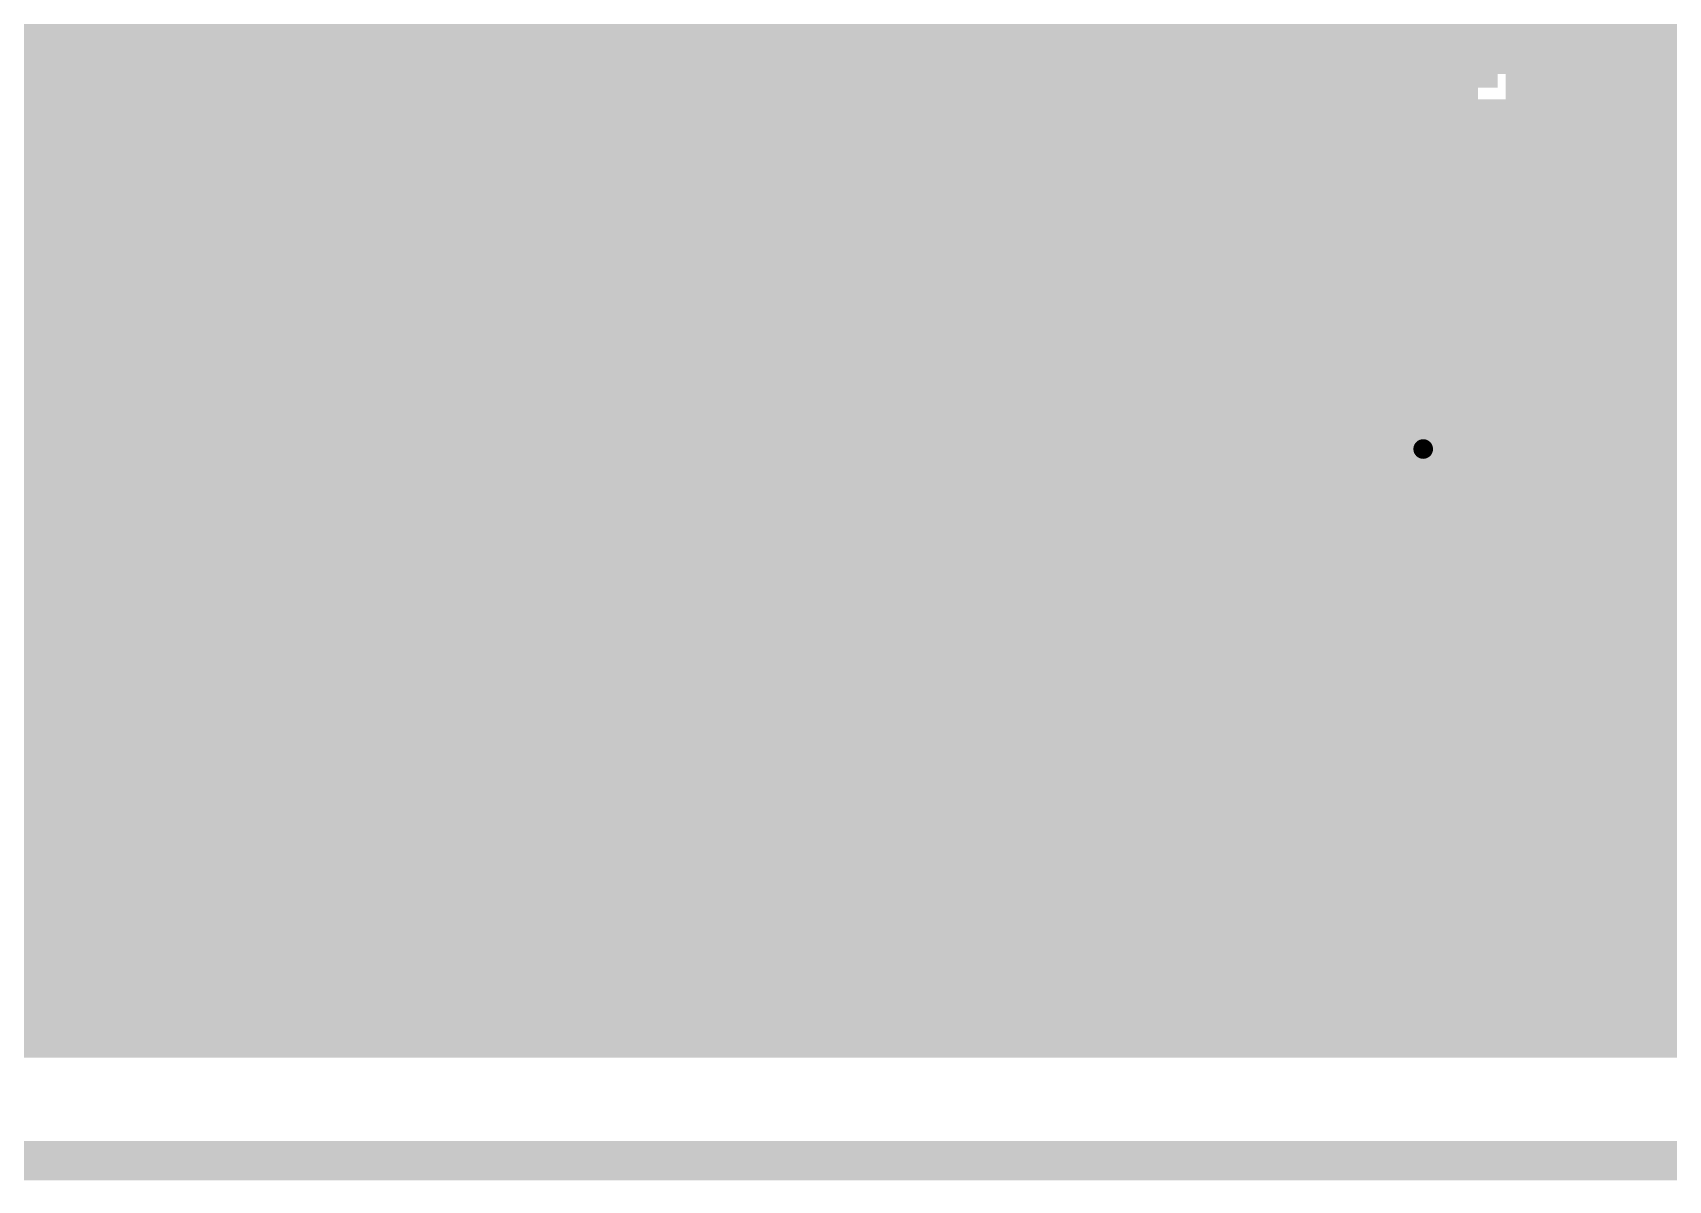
# Model space of a CAD drawing. Extents: x -72 to 72, y -47 to 50.
# Drawn here: x -47.73 to -37.15, y -6.13 to 1.3 of the extents above; entities that cross this region are included whole.
import ezdxf

# ---------------------------------------------------------------- set-up
doc = ezdxf.new("R2010")
doc.units = 0
doc.header["$MEASUREMENT"] = 0
doc.layers.get('0').update_dxf_attribs({"linetype": 'CONTINUOUS'})
for name, color, linetype in [('22-303-0_BOT', 7, 'CONTINUOUS'), ('22-303-0_DRD', 7, 'CONTINUOUS'), ('22-303-0_GND', 6, 'CONTINUOUS'), ('22-303-0_IN1', 4, 'CONTINUOUS'), ('22-303-0_IN2', 3, 'CONTINUOUS'), ('22-303-0_PWR', 5, 'CONTINUOUS'), ('22-303-0_SMB', 10, 'CONTINUOUS'), ('22-303-0_SMT', 14, 'CONTINUOUS'), ('22-303-0_SPB', 9, 'CONTINUOUS'), ('22-303-0_SPT', 12, 'CONTINUOUS'), ('22-303-0_SSB', 11, 'CONTINUOUS'), ('22-303-0_SST', 13, 'CONTINUOUS'), ('22-303-0_TOP', 8, 'CONTINUOUS'), ('THRUHOLE_TAP', 7, 'CONTINUOUS')]:
    doc.layers.add(name, color=color, linetype=linetype)

# ---------------------------------------------------------------- blocks, each defined once
blk = doc.blocks.new('RECTANGLE_4')
blk.add_solid([(0.4826, 0.4064), (0.4826, -0.4064), (-0.4826, 0.4064), (-0.4826, -0.4064)])
blk = doc.blocks.new('ROUND_48')
at = {"const_width": 0.29972}
blk.add_lwpolyline([(-0.14986, 0, 1), (0.14986, 0, 1)], format="xyb", close=True, dxfattribs=at)
blk = doc.blocks.new('ROUND_81')
at = {"const_width": 0.0635}
blk.add_lwpolyline([(-0.03175, 0, 1), (0.03175, 0, 1)], format="xyb", close=True, dxfattribs=at)
blk = doc.blocks.new('ROUND_53')
at = {"const_width": 0.29972}
blk.add_lwpolyline([(-0.14986, 0, 1), (0.14986, 0, 1)], format="xyb", close=True, dxfattribs=at)
blk = doc.blocks.new('ROUND_82')
at = {"const_width": 0.50038}
blk.add_lwpolyline([(-0.25019, 0, 1), (0.25019, 0, 1)], format="xyb", close=True, dxfattribs=at)
blk = doc.blocks.new('RECTANGLE_22')
blk.add_solid([(0.14986, 0.50038), (0.14986, -0.50038), (-0.14986, 0.50038), (-0.14986, -0.50038)])
blk = doc.blocks.new('RECTANGLE_25')
blk.add_solid([(0.8255, 0.65024), (0.8255, -0.65024), (-0.8255, 0.65024), (-0.8255, -0.65024)])
blk = doc.blocks.new('RECTANGLE_31')
blk.add_solid([(1.3716, 1.0795), (1.3716, -1.0795), (-1.3716, 1.0795), (-1.3716, -1.0795)])
blk = doc.blocks.new('ROUND_95')
at = {"const_width": 0.10033}
blk.add_lwpolyline([(-0.050164, 0, 1), (0.050164, 0, 1)], format="xyb", close=True, dxfattribs=at)

msp = doc.modelspace()

# ---------------------------------------------------------------- linework, layer by layer
at = {"layer": '22-303-0_BOT'}
for points, const_width in [([(-46.2788, 17.145), (-46.2788, -3.7592)], 0.254), ([(-46.0502, 5.47116), (-46.0502, -3.7592)], 0.254), ([(-36.83, -0.0762), (-36.83, -2.286), (-38.989, -2.286), (-41.529, 0.254), (-41.529, 2.54), (-41.529, 2.667), (-44.07662, 5.21462), (-44.704, 5.21462)], 0.381), ([(-45.8216, 5.24256), (-45.8216, -3.7592)], 0.254), ([(-45.593, 5.01396), (-45.593, -3.7592)], 0.254), ([(-45.3644, 4.6101), (-45.3644, -3.7592)], 0.254), ([(-45.1358, 4.6101), (-45.1358, -3.7592)], 0.254), ([(-44.9072, 4.6101), (-44.9072, -3.7592)], 0.254), ([(-44.6786, 4.6101), (-44.6786, -3.7592)], 0.254), ([(-44.45, 4.6101), (-44.45, -3.7592)], 0.254), ([(-44.2214, 4.6101), (-44.2214, -3.7592)], 0.254), ([(-43.9928, 4.42976), (-43.9928, -3.7592)], 0.254), ([(-43.7642, 4.20116), (-43.7642, -3.7592)], 0.254), ([(-43.5356, 3.97256), (-43.5356, -3.7592)], 0.254), ([(-43.307, 3.74396), (-43.307, -3.7592)], 0.254), ([(-43.0784, 3.51536), (-43.0784, -3.7592)], 0.254), ([(-46.5074, 3.31978), (-46.5074, -3.7592)], 0.254), ([(-42.8498, 3.28676), (-42.8498, -3.7592)], 0.254), ([(-47.4218, 3.25882), (-47.4218, -3.7592)], 0.254), ([(-47.1932, 3.11404), (-47.1932, -3.7592)], 0.254), ([(-46.9646, 3.07848), (-46.9646, -3.7592)], 0.254), ([(-46.736, 3.13436), (-46.736, -3.7592)], 0.254), ([(-42.6212, 3.05816), (-42.6212, -3.7592)], 0.254), ([(-63.246, -3.937), (-62.484, -4.699), (4.699, -4.699), (6.35, -3.048), (6.35, 2.54)], 1.27), ([(-42.3926, 2.82956), (-42.3926, -3.7592)], 0.254), ([(-42.164, 2.60096), (-42.164, -3.7592)], 0.254), ([(-41.021, 2.21234), (-41.021, 0.44704)], 0.254), ([(-42.0243, 2.19202), (-42.0243, 0.254)], 0.254), ([(-41.0337, 2.19202), (-41.0337, 0.45974)], 0.254), ([(-40.7924, 2.13106), (-40.7924, 0.21844)], 0.254), ([(-40.5638, 2.04724), (-40.5638, -0.01016)], 0.254), ([(-40.3352, 2.0447), (-40.3352, -0.23876)], 0.254), ([(-40.1066, 2.0447), (-40.1066, -0.46736)], 0.254), ([(-39.878, 2.0447), (-39.878, -0.69596)], 0.254), ([(-39.6494, 2.0447), (-39.6494, -0.92456)], 0.254), ([(-39.5224, 2.0447), (-39.5224, 0.635)], 0.254), ([(-36.83, 1.3462), (-38.735, 1.3462)], 0.635), ([(-47.4726, 1.4224), (-47.4726, 0), (-49.0474, 0)], 0.254), ([(-42.0243, 1.2192), (-47.4726, 1.2192)], 0.254), ([(-39.5224, 1.2192), (-41.0337, 1.2192)], 0.254), ([(-42.0243, 0.9906), (-47.4726, 0.9906)], 0.254), ([(-39.5224, 0.9906), (-41.0337, 0.9906)], 0.254), ([(-42.0243, 0.762), (-47.4726, 0.762)], 0.254), ([(-39.5224, 0.762), (-41.0337, 0.762)], 0.254), ([(-37.6174, 0.7239), (-37.9476, 0.7239)], 0.254), ([(-37.9476, 0.7239), (-37.9476, 0.635)], 0.254), ([(-37.8206, 0.7239), (-37.8206, -1.7907)], 0.254), ([(-37.6174, 0.7239), (-37.6174, 0.635)], 0.254), ([(-47.4726, 0.7112), (-48.26, 0.7112)], 0.254), ([(-39.5224, 0.635), (-39.5224, -0.7874)], 0.254), ([(-37.9476, 0.635), (-39.5224, 0.635)], 0.254), ([(-37.9476, 0.635), (-37.9476, -0.7874)], 0.254), ([(-37.6174, 0.635), (-37.6174, -0.7874)], 0.254), ([(-36.0426, 0.635), (-37.6174, 0.635)], 0.254), ([(-42.0243, 0.5334), (-47.4726, 0.5334)], 0.254), ([(-39.5224, 0.5334), (-41.0337, 0.5334)], 0.254), ([(-37.6174, 0.5334), (-37.9476, 0.5334)], 0.254), ([(-41.0337, 0.45974), (-38.78326, -1.7907)], 0.254), ([(-42.0243, 0.3048), (-47.4726, 0.3048)], 0.254), ([(-39.5224, 0.3048), (-40.87876, 0.3048)], 0.254), ([(-37.6174, 0.3048), (-37.9476, 0.3048)], 0.254), ([(-41.99128, 0.0762), (-47.4726, 0.0762)], 0.254), ([(-47.4726, 0), (-47.4726, -1.4224)], 0.254), ([(-39.5224, 0.0762), (-40.65016, 0.0762)], 0.254), ([(-38.735, -1.397), (-38.735, -0.0762)], 0.381), ([(-37.6174, 0.0762), (-37.9476, 0.0762)], 0.254), ([(-41.9354, -0.02794), (-41.9354, -3.7592)], 0.254), ([(-41.87444, -0.09906), (-39.33952, -2.63652)], 0.254), ([(-39.5224, -0.0762), (-38.735, -0.0762)], 0.254), ([(-38.735, -0.7874), (-38.735, -0.0762)], 0.254), ([(-37.9476, -0.0762), (-38.735, -0.0762)], 0.254), ([(-41.82364, -0.1524), (-47.4726, -0.1524)], 0.254), ([(-39.5224, -0.1524), (-40.42156, -0.1524)], 0.254), ([(-37.6174, -0.1524), (-37.9476, -0.1524)], 0.254), ([(-41.7068, -0.26924), (-41.7068, -3.7592)], 0.254), ([(-41.59504, -0.381), (-47.4726, -0.381)], 0.254), ([(-39.5224, -0.381), (-40.19296, -0.381)], 0.254), ([(-37.6174, -0.381), (-37.9476, -0.381)], 0.254), ([(-41.4782, -0.49784), (-41.4782, -3.7592)], 0.254), ([(-41.36644, -0.6096), (-47.4726, -0.6096)], 0.254), ([(-39.5224, -0.6096), (-39.96436, -0.6096)], 0.254), ([(-37.6174, -0.6096), (-37.9476, -0.6096)], 0.254), ([(-41.2496, -0.72644), (-41.2496, -3.7592)], 0.254), ([(-41.13784, -0.8382), (-47.4726, -0.8382)], 0.254), ([(-37.3253, -0.8382), (-39.73576, -0.8382)], 0.254), ([(-37.9476, -0.7874), (-39.5224, -0.7874)], 0.254), ([(-39.4208, -0.7874), (-39.4208, -1.15316)], 0.254), ([(-39.1922, -0.7874), (-39.1922, -1.38176)], 0.254), ([(-38.9636, -0.7874), (-38.9636, -1.61036)], 0.254), ([(-38.735, -0.7874), (-38.735, -1.7907)], 0.254), ([(-38.5064, -0.7874), (-38.5064, -1.7907)], 0.254), ([(-38.2778, -0.7874), (-38.2778, -1.7907)], 0.254), ([(-38.0492, -0.7874), (-38.0492, -1.7907)], 0.254), ([(-37.3253, -0.7874), (-37.6174, -0.7874)], 0.254), ([(-37.592, -0.7874), (-37.592, -1.7907)], 0.254), ([(-37.3634, -0.7874), (-37.3634, -1.7907)], 0.254), ([(-37.3253, -0.7874), (-37.3253, -1.7907)], 0.254), ([(-37.3253, -0.7874), (-37.3253, -1.7907)], 0.254), ([(-41.021, -0.95504), (-41.021, -3.7592)], 0.254), ([(-40.90924, -1.0668), (-47.4726, -1.0668)], 0.254), ([(-37.3253, -1.0668), (-39.50716, -1.0668)], 0.254), ([(-40.7924, -1.18364), (-40.7924, -3.7592)], 0.254), ([(-40.68064, -1.2954), (-47.4726, -1.2954)], 0.254), ([(-37.3253, -1.2954), (-39.27856, -1.2954)], 0.254), ([(-47.4726, -1.4224), (-47.9552, -1.4224)], 0.254), ([(-47.6504, -1.4224), (-47.6504, -3.7592)], 0.254), ([(-40.5638, -1.41224), (-40.5638, -3.7592)], 0.254), ([(-40.45204, -1.524), (-47.92218, -1.524)], 0.254), ([(-37.3253, -1.524), (-39.04996, -1.524)], 0.254), ([(-40.3352, -1.64084), (-40.3352, -3.7592)], 0.254), ([(-40.22344, -1.7526), (-47.9171, -1.7526)], 0.254), ([(-37.3253, -1.7526), (-38.82136, -1.7526)], 0.254), ([(-37.3253, -1.7907), (-38.78326, -1.7907)], 0.254), ([(-40.1066, -1.86944), (-40.1066, -3.7592)], 0.254), ([(-39.99484, -1.9812), (-48.006, -1.9812)], 0.254), ([(-39.878, -2.09804), (-39.878, -3.7592)], 0.254), ([(-39.76624, -2.2098), (-48.28286, -2.2098)], 0.254), ([(-39.6494, -2.32664), (-39.6494, -3.7592)], 0.254), ([(-39.53764, -2.4384), (-51.4731, -2.4384)], 0.254), ([(-39.4208, -2.55524), (-39.4208, -3.7592)], 0.254), ([(-39.30396, -2.667), (-51.47818, -2.667)], 0.254), ([(-39.1922, -2.73812), (-39.1922, -3.7592)], 0.254), ([(-36.83, -2.7813), (-38.989, -2.7813)], 0.254), ([(-38.9636, -2.7813), (-38.9636, -3.7592)], 0.254), ([(-38.735, -2.7813), (-38.735, -3.7592)], 0.254), ([(-38.5064, -2.7813), (-38.5064, -3.7592)], 0.254), ([(-38.2778, -2.7813), (-38.2778, -3.7592)], 0.254), ([(-38.0492, -2.7813), (-38.0492, -3.7592)], 0.254), ([(-37.8206, -2.7813), (-37.8206, -3.7592)], 0.254), ([(-37.592, -2.7813), (-37.592, -3.7592)], 0.254), ([(-37.3634, -2.7813), (-37.3634, -3.7592)], 0.254), ([(-37.1348, -2.7813), (-37.1348, -3.7592)], 0.254), ([(-33.0454, -2.8956), (-51.57978, -2.8956)], 0.254), ([(-33.0454, -3.1242), (-51.91506, -3.1242)], 0.254), ([(-30.15996, -3.3528), (-62.50178, -3.3528)], 0.254), ([(-27.32786, -3.5814), (-62.27318, -3.5814)], 0.254), ([(-27.15006, -3.7592), (-62.09538, -3.7592)], 0.254)]:
    msp.add_lwpolyline(points, dxfattribs=dict(at, const_width=const_width))
at = {"layer": '22-303-0_BOT', "const_width": 0.254}
for points in [[(-42.0243, 0.254, 0.1989124), (-41.87923, -0.09623)], [(-42.0243, 0.254, 0.1989124), (-41.87923, -0.09623)], [(-39.33952, -2.63652, 0.1989124), (-38.989, -2.78171)]]:
    msp.add_lwpolyline(points, format="xyb", dxfattribs=at)
at = {"layer": '22-303-0_DRD', "const_width": 0.254}
for points in [[(-38.1, -0.762), (-39.37, -2.032)], [(-38.1, -2.032), (-39.37, -0.762)], [(69.99986, -5.99948), (-69.99986, -5.99948)]]:
    msp.add_lwpolyline(points, dxfattribs=at)
at = {"layer": '22-303-0_GND', "const_width": 0.254}
msp.add_lwpolyline([(69.99986, -5.99948), (-69.99986, -5.99948)], dxfattribs=at)
at = {"layer": '22-303-0_IN1'}
for points, const_width in [([(-20.828, 1.778), (-21.463, 1.143), (-47.244, 1.143), (-49.657, 3.556)], 0.2032), ([(-49.62652, 2.95148), (-47.53102, 0.85598)], 0.254), ([(-47.76724, 1.0922), (-68.00088, 1.0922)], 0.254), ([(-47.8028, 1.12776), (-47.8028, -5.08)], 0.254), ([(-47.53864, 0.8636), (-68.13296, 0.8636)], 0.254), ([(-47.5742, 0.89916), (-47.5742, -5.08)], 0.254), ([(-47.3456, 0.7493), (-47.3456, -5.08)], 0.254), ([(-32.39262, 0.7366), (-47.244, 0.7366)], 0.254), ([(-47.117, 0.7366), (-47.117, -5.08)], 0.254), ([(-46.8884, 0.7366), (-46.8884, -5.08)], 0.254), ([(-46.6598, 0.7366), (-46.6598, -5.08)], 0.254), ([(-46.4312, 0.7366), (-46.4312, -5.08)], 0.254), ([(-46.2026, 0.7366), (-46.2026, -5.08)], 0.254), ([(-45.974, 0.7366), (-45.974, -5.08)], 0.254), ([(-45.7454, 0.7366), (-45.7454, -5.08)], 0.254), ([(-45.5168, 0.7366), (-45.5168, -5.08)], 0.254), ([(-45.2882, 0.7366), (-45.2882, -5.08)], 0.254), ([(-45.0596, 0.7366), (-45.0596, -5.08)], 0.254), ([(-44.831, 0.7366), (-44.831, -5.08)], 0.254), ([(-44.6024, 0.7366), (-44.6024, -5.08)], 0.254), ([(-44.3738, 0.7366), (-44.3738, -5.08)], 0.254), ([(-44.1452, 0.7366), (-44.1452, -5.08)], 0.254), ([(-43.9166, 0.7366), (-43.9166, -5.08)], 0.254), ([(-43.688, 0.7366), (-43.688, -5.08)], 0.254), ([(-43.4594, 0.7366), (-43.4594, -5.08)], 0.254), ([(-43.2308, 0.7366), (-43.2308, -5.08)], 0.254), ([(-43.0022, 0.7366), (-43.0022, -5.08)], 0.254), ([(-42.7736, 0.7366), (-42.7736, -5.08)], 0.254), ([(-42.545, 0.7366), (-42.545, -5.08)], 0.254), ([(-42.3164, 0.7366), (-42.3164, -5.08)], 0.254), ([(-42.0878, 0.7366), (-42.0878, -5.08)], 0.254), ([(-41.8592, 0.7366), (-41.8592, -5.08)], 0.254), ([(-41.6306, 0.7366), (-41.6306, -5.08)], 0.254), ([(-41.402, 0.7366), (-41.402, -5.08)], 0.254), ([(-41.1734, 0.7366), (-41.1734, -5.08)], 0.254), ([(-40.9448, 0.7366), (-40.9448, -5.08)], 0.254), ([(-40.7162, 0.7366), (-40.7162, -5.08)], 0.254), ([(-40.4876, 0.7366), (-40.4876, -5.08)], 0.254), ([(-40.259, 0.7366), (-40.259, -5.08)], 0.254), ([(-40.0304, 0.7366), (-40.0304, -5.08)], 0.254), ([(-39.8018, 0.7366), (-39.8018, -5.08)], 0.254), ([(-39.5732, 0.7366), (-39.5732, -5.08)], 0.254), ([(-39.3446, 0.7366), (-39.3446, -5.08)], 0.254), ([(-39.116, 0.7366), (-39.116, -0.9271)], 0.254), ([(-38.8874, 0.7366), (-38.8874, -0.8128)], 0.254), ([(-38.6588, 0.7366), (-38.6588, -0.79756)], 0.254), ([(-38.4302, 0.7366), (-38.4302, -0.87376)], 0.254), ([(-38.2016, 0.7366), (-38.2016, -1.11252)], 0.254), ([(-37.973, 0.7366), (-37.973, -5.08)], 0.254), ([(-37.7444, 0.7366), (-37.7444, -5.08)], 0.254), ([(-37.5158, 0.7366), (-37.5158, -5.08)], 0.254), ([(-37.2872, 0.7366), (-37.2872, -5.08)], 0.254), ([(-37.0586, 0.7366), (-37.0586, -5.08)], 0.254), ([(-32.57296, 0.635), (-71.12, 0.635)], 0.254), ([(-32.81172, 0.4064), (-71.12, 0.4064)], 0.254), ([(-32.94888, 0.1778), (-71.12, 0.1778)], 0.254), ([(-33.02254, -0.0508), (-71.12, -0.0508)], 0.254), ([(-33.04286, -0.2794), (-71.12, -0.2794)], 0.254), ([(-33.01746, -0.508), (-71.12, -0.508)], 0.254), ([(-32.94126, -0.7366), (-71.12, -0.7366)], 0.254), ([(-39.15664, -0.9652), (-71.12, -0.9652)], 0.254), ([(-32.79902, -0.9652), (-38.31082, -0.9652)], 0.254), ([(-39.30396, -1.1938), (-48.11776, -1.1938)], 0.254), ([(-32.54756, -1.1938), (-38.16604, -1.1938)], 0.254), ([(-39.33952, -1.4224), (-47.9552, -1.4224)], 0.254), ([(-32.64916, -1.4224), (-38.13048, -1.4224)], 0.254), ([(-39.28364, -1.651), (-47.90948, -1.651)], 0.254), ([(-38.2016, -1.68148), (-38.2016, -5.08)], 0.254), ([(-32.8549, -1.651), (-38.18636, -1.651)], 0.254), ([(-39.09822, -1.8796), (-47.9552, -1.8796)], 0.254), ([(-39.116, -1.8669), (-39.116, -5.08)], 0.254), ([(-38.4302, -1.9177), (-38.4302, -5.08)], 0.254), ([(-32.97174, -1.8796), (-38.37178, -1.8796)], 0.254), ([(-38.8874, -1.9812), (-38.8874, -5.08)], 0.254), ([(-38.6588, -1.99644), (-38.6588, -5.08)], 0.254), ([(-33.0327, -2.1082), (-48.11776, -2.1082)], 0.254), ([(-33.04286, -2.3368), (-49.29886, -2.3368)], 0.254), ([(-33.00476, -2.5654), (-51.46548, -2.5654)], 0.254), ([(-32.91078, -2.794), (-51.52136, -2.794)], 0.254), ([(-32.74822, -3.0226), (-51.70678, -3.0226)], 0.254), ([(-32.44596, -3.2512), (-71.12, -3.2512)], 0.254), ([(14.99108, -3.4798), (-62.84976, -3.4798)], 0.254), ([(15.23492, -3.7084), (-62.6872, -3.7084)], 0.254), ([(13.38834, -3.937), (-62.64148, -3.937)], 0.254), ([(13.18006, -4.1656), (-62.6872, -4.1656)], 0.254), ([(13.11402, -4.3942), (-62.84976, -4.3942)], 0.254), ([(13.13688, -4.6228), (-70.4342, -4.6228)], 0.254), ([(13.26896, -4.8514), (-70.2056, -4.8514)], 0.254), ([(23.04034, -5.08), (-69.977, -5.08)], 0.254)]:
    msp.add_lwpolyline(points, dxfattribs=dict(at, const_width=const_width))
at = {"layer": '22-303-0_IN1', "const_width": 0.254}
for points in [[(-47.53102, 0.85598, 0.1989124), (-47.244, 0.73709)], [(-38.735, -0.79248, 0.4142136), (-39.33952, -1.397)], [(-38.13048, -1.397, 0.4142136), (-38.735, -0.79248)], [(-39.33952, -1.397, 0.4142136), (-38.735, -2.00152)], [(-38.735, -2.00152, 0.4142136), (-38.13048, -1.397)]]:
    msp.add_lwpolyline(points, format="xyb", dxfattribs=at)
at = {"layer": '22-303-0_IN2'}
for points, const_width in [([(31.75, -4.826), (31.242, -4.318), (26.924, -4.318), (26.035, -5.207), (13.589, -5.207), (13.208, -4.826), (-3.175, -4.826), (-9.144, 1.143), (-45.466, 1.143), (-47.625, 3.302), (-47.625, 6.477), (-46.228, 7.874), (-37.084, 7.874)], 0.2032), ([(-47.90694, 3.0099), (-45.75302, 0.85598)], 0.254), ([(-47.6504, 2.75336), (-47.6504, -4.953)], 0.254), ([(-47.4218, 2.52476), (-47.4218, -4.953)], 0.254), ([(-47.1932, 2.29616), (-47.1932, -4.953)], 0.254), ([(-46.9646, 2.06756), (-46.9646, -4.953)], 0.254), ([(-46.736, 1.83896), (-46.736, -4.953)], 0.254), ([(-46.5074, 1.61036), (-46.5074, -4.953)], 0.254), ([(-46.2788, 1.38176), (-46.2788, -4.953)], 0.254), ([(-46.11624, 1.2192), (-70.739, 1.2192)], 0.254), ([(-46.0502, 1.15316), (-46.0502, -4.953)], 0.254), ([(-45.88764, 0.9906), (-70.739, 0.9906)], 0.254), ([(-45.8216, 0.92456), (-45.8216, -4.953)], 0.254), ([(-45.60824, 0.762), (-70.739, 0.762)], 0.254), ([(-45.593, 0.75692), (-45.593, -4.953)], 0.254), ([(-32.39262, 0.7366), (-45.466, 0.7366)], 0.254), ([(-45.3644, 0.7366), (-45.3644, -4.953)], 0.254), ([(-45.1358, 0.7366), (-45.1358, -4.953)], 0.254), ([(-44.9072, 0.7366), (-44.9072, -4.953)], 0.254), ([(-44.6786, 0.7366), (-44.6786, -4.953)], 0.254), ([(-44.45, 0.7366), (-44.45, -4.953)], 0.254), ([(-44.2214, 0.7366), (-44.2214, -4.953)], 0.254), ([(-43.9928, 0.7366), (-43.9928, -4.953)], 0.254), ([(-43.7642, 0.7366), (-43.7642, -4.953)], 0.254), ([(-43.5356, 0.7366), (-43.5356, -4.953)], 0.254), ([(-43.307, 0.7366), (-43.307, -4.953)], 0.254), ([(-43.0784, 0.7366), (-43.0784, -4.953)], 0.254), ([(-42.8498, 0.7366), (-42.8498, -4.953)], 0.254), ([(-42.6212, 0.7366), (-42.6212, -4.953)], 0.254), ([(-42.3926, 0.7366), (-42.3926, -4.953)], 0.254), ([(-42.164, 0.7366), (-42.164, -4.953)], 0.254), ([(-41.9354, 0.7366), (-41.9354, -4.953)], 0.254), ([(-41.7068, 0.7366), (-41.7068, -4.953)], 0.254), ([(-41.4782, 0.7366), (-41.4782, -4.953)], 0.254), ([(-41.2496, 0.7366), (-41.2496, -4.953)], 0.254), ([(-41.021, 0.7366), (-41.021, -4.953)], 0.254), ([(-40.7924, 0.7366), (-40.7924, -4.953)], 0.254), ([(-40.5638, 0.7366), (-40.5638, -4.953)], 0.254), ([(-40.3352, 0.7366), (-40.3352, -4.953)], 0.254), ([(-40.1066, 0.7366), (-40.1066, -4.953)], 0.254), ([(-39.878, 0.7366), (-39.878, -4.953)], 0.254), ([(-39.6494, 0.7366), (-39.6494, -4.953)], 0.254), ([(-39.4208, 0.7366), (-39.4208, -4.953)], 0.254), ([(-39.1922, 0.7366), (-39.1922, -4.953)], 0.254), ([(-38.9636, 0.7366), (-38.9636, -4.953)], 0.254), ([(-38.735, 0.7366), (-38.735, -4.953)], 0.254), ([(-38.5064, 0.7366), (-38.5064, -4.953)], 0.254), ([(-38.2778, 0.7366), (-38.2778, -4.953)], 0.254), ([(-38.0492, 0.7366), (-38.0492, -4.953)], 0.254), ([(-37.8206, 0.7366), (-37.8206, -4.953)], 0.254), ([(-37.592, 0.7366), (-37.592, -4.953)], 0.254), ([(-37.3634, 0.7366), (-37.3634, -4.953)], 0.254), ([(-37.1348, 0.7366), (-37.1348, -4.953)], 0.254), ([(-32.69742, 0.5334), (-70.739, 0.5334)], 0.254), ([(-32.88284, 0.3048), (-70.739, 0.3048)], 0.254), ([(-32.98698, 0.0762), (-70.739, 0.0762)], 0.254), ([(-33.03778, -0.1524), (-70.739, -0.1524)], 0.254), ([(-33.03778, -0.381), (-70.739, -0.381)], 0.254), ([(-32.99206, -0.6096), (-70.739, -0.6096)], 0.254), ([(-32.88792, -0.8382), (-70.739, -0.8382)], 0.254), ([(-32.70504, -1.0668), (-48.35906, -1.0668)], 0.254), ([(-32.45866, -1.2954), (-48.02378, -1.2954)], 0.254), ([(-32.7533, -1.524), (-47.92218, -1.524)], 0.254), ([(-32.91586, -1.7526), (-47.9171, -1.7526)], 0.254), ([(-33.00476, -1.9812), (-48.006, -1.9812)], 0.254), ([(-33.04286, -2.2098), (-48.28286, -2.2098)], 0.254), ([(-33.03016, -2.4384), (-51.4731, -2.4384)], 0.254), ([(-32.9692, -2.667), (-51.47818, -2.667)], 0.254), ([(-32.84982, -2.8956), (-51.57978, -2.8956)], 0.254), ([(-32.639, -3.1242), (-51.91506, -3.1242)], 0.254), ([(-32.15894, -3.3528), (-63.09106, -3.3528)], 0.254), ([(-4.99364, -3.5814), (-62.75578, -3.5814)], 0.254), ([(-4.76504, -3.81), (-62.65418, -3.81)], 0.254), ([(-4.53644, -4.0386), (-62.6491, -4.0386)], 0.254), ([(-4.30784, -4.2672), (-62.738, -4.2672)], 0.254), ([(-4.07924, -4.4958), (-63.01486, -4.4958)], 0.254), ([(-3.85064, -4.7244), (-70.739, -4.7244)], 0.254), ([(-3.62204, -4.953), (-70.739, -4.953)], 0.254)]:
    msp.add_lwpolyline(points, dxfattribs=dict(at, const_width=const_width))
at = {"layer": '22-303-0_IN2', "const_width": 0.254}
msp.add_lwpolyline([(-45.75302, 0.85598, 0.1989124), (-45.466, 0.73709)], format="xyb", dxfattribs=at)
at = {"layer": '22-303-0_PWR', "const_width": 0.254}
msp.add_lwpolyline([(69.99986, -5.99948), (-69.99986, -5.99948)], dxfattribs=at)
at = {"layer": '22-303-0_SSB', "const_width": 0.1524}
for points in [[(-39.5605, -0.8255), (-39.5605, 2.0955), (-37.9222, 2.0955), (-37.9222, -0.8255), (-39.5605, -0.8255)], [(-36.0045, 2.0955), (-36.0045, -0.8255), (-37.6428, -0.8255), (-37.6428, 2.0955), (-36.0045, 2.0955)], [(-47.4345, 1.4605), (-47.4345, -1.4605), (-49.0728, -1.4605), (-49.0728, 1.4605), (-47.4345, 1.4605)], [(-37.1094, -1.78308), (-37.27958, -1.6637), (-37.27958, -1.42748), (-37.1094, -1.3081), (-36.94176, -1.3081), (-36.6014, -1.54686), (-36.26358, -1.3081), (-36.26358, -1.78308)], [(-39.34206, -1.34112), (-39.34206, -1.81356), (-38.66642, -1.34112), (-38.49624, -1.34112), (-38.32606, -1.39954), (-38.32606, -1.75514), (-38.49624, -1.81356)], [(-39.34206, -2.17932), (-39.34206, -2.59334), (-38.32606, -2.59334)], [(-37.1094, -2.1463), (-37.27958, -2.20726), (-37.27958, -2.56286), (-37.1094, -2.62128), (-36.43376, -2.62128), (-36.26358, -2.56286), (-36.26358, -2.20726), (-36.43376, -2.1463)]]:
    msp.add_lwpolyline(points, dxfattribs=at)
at = {"layer": '22-303-0_SST', "const_width": 0.1524}
for points in [[(-47.8155, 3.3655), (-47.8155, 0.4445), (-46.1772, 0.4445), (-46.1772, 3.3655), (-47.8155, 3.3655)], [(-45.9105, 3.3655), (-45.9105, 0.4445), (-44.2722, 0.4445), (-44.2722, 3.3655), (-45.9105, 3.3655)], [(-43.27144, 0.92456), (-43.27398, -3.429), (-43.27398, -5.0673), (-39.27602, -5.0673), (-39.2684, 2.0574), (-39.7256, 2.5146), (-42.926, 2.5146), (-43.2816, 2.0828), (-43.27144, 0.92456)], [(-38.82644, 0.92456), (-38.82898, -3.429), (-38.82898, -5.0673), (-34.83102, -5.0673), (-34.8234, 2.0574), (-35.2806, 2.5146), (-38.481, 2.5146), (-38.8366, 2.0828), (-38.82644, 0.92456)], [(-45.58284, -0.69088), (-45.64126, -0.86106), (-45.99686, -0.86106), (-46.05782, -0.69088), (-46.05782, -0.0127), (-45.99686, 0.15494), (-45.64126, 0.15494), (-45.58284, -0.0127)], [(-44.74464, -0.5207), (-45.21962, -0.5207), (-44.98086, 0.15494), (-44.86402, 0.15494), (-44.86402, -0.86106)], [(-43.96486, -0.35306), (-44.32046, -0.35306), (-44.38142, -0.18288), (-44.38142, -0.0127), (-44.32046, 0.15494), (-43.96486, 0.15494), (-43.90644, -0.0127), (-43.90644, -0.18288), (-44.14266, -0.86106)], [(-43.2308, -0.4572), (-39.2938, -0.4572)], [(-38.7858, -0.4572), (-34.8488, -0.4572)], [(-47.39894, -1.03886), (-47.39894, -0.9906), (-47.39894, -0.58928), (-47.5996, -0.58928), (-47.5996, -0.9906), (-47.5996, -1.03886), (-47.39894, -1.03886), (-47.39894, -1.08966), (-47.5996, -1.08966), (-47.5996, -1.18872), (-47.5996, -1.33858), (-47.5996, -1.64084)], [(-45.9994, -1.85928), (-45.9994, -1.14046), (-45.9994, -1.03886), (-46.20006, -1.03886), (-46.20006, -1.14046), (-46.20006, -3.04038), (-45.2501, -3.04038), (-45.2501, -3.73888), (-54.7497, -3.73888), (-54.7497, -3.04038), (-53.79974, -3.04038), (-53.79974, -1.14046), (-53.70068, -1.03886), (-53.50002, -1.03886), (-53.50002, -1.64084), (-49.90084, -1.64084), (-49.90084, -1.33858), (-49.79924, -1.23952), (-49.70018, -1.23952), (-49.59858, -1.33858), (-49.59858, -1.64084)], [(-49.90084, -1.64084), (-49.8983, -1.64084), (-46.49978, -1.64084), (-46.49978, -1.03886), (-46.29912, -1.03886), (-46.20006, -1.14046)], [(-47.5996, -1.03886), (-47.5996, -1.08966)], [(-47.39894, -1.08966), (-47.39894, -1.18872), (-47.39894, -1.33858)], [(-45.60062, -1.14046), (-45.9994, -1.14046), (-45.90034, -1.03886), (-45.60062, -1.03886), (-45.60062, -1.14046), (-45.60062, -2.3368)], [(-44.80052, -1.03886), (-45.1485, -1.03886), (-45.49902, -1.53924), (-45.49902, -2.19202), (-45.27296, -2.19202), (-45.26788, -2.19964)], [(-47.5996, -1.33858), (-47.69866, -1.23952), (-47.80026, -1.23952), (-47.89932, -1.33858), (-47.89932, -1.64084)], [(-47.39894, -1.64084), (-47.39894, -1.33858), (-47.29988, -1.23952), (-47.20082, -1.23952), (-47.09922, -1.33858), (-47.09922, -1.64084)], [(-46.49978, -1.23952), (-46.7995, -1.23952), (-46.89856, -1.33858), (-46.89856, -1.64084)], [(-44.59986, -2.13868), (-44.59986, -1.23952)], [(-47.5996, -1.59004), (-47.39894, -1.59004)], [(-46.89856, -1.59004), (-47.09922, -1.59004)], [(-46.19752, -1.85928), (-46.20006, -1.85928)], [(-45.8089, -2.18948), (-45.8978, -2.02692), (-45.98924, -1.85928), (-46.19498, -1.85928)], [(-45.98924, -2.02692), (-45.8978, -2.02692)], [(-45.49902, -2.33934), (-45.49902, -2.19202)], [(-45.26788, -2.19964), (-45.27208, -2.19155)], [(-44.93768, -2.15392), (-45.25772, -2.3241)], [(-44.3992, -2.44094), (-44.19854, -2.44094), (-44.19854, -2.13868), (-44.87926, -2.13868)], [(-45.31614, -2.33934), (-45.55744, -2.33934)], [(-46.20006, -2.93878), (-45.98924, -2.93878), (-44.19854, -2.93878), (-44.19854, -2.63906), (-44.3992, -2.63906)], [(-45.9994, -3.04038), (-45.9994, -2.93878)], [(-45.60062, -2.93878), (-45.60062, -3.04038)], [(-45.49902, -3.03784), (-45.49902, -2.93878)], [(-45.27804, -2.98196), (-45.27382, -2.99004)], [(-45.26026, -3.01244), (-45.27296, -2.98958)], [(-44.59986, -3.73888), (-44.59986, -2.93878)], [(-45.49902, -3.93954), (-45.49902, -3.73888)], [(-54.16042, -3.85572), (-54.19852, -3.93954), (-56.09844, -3.93954), (-56.09844, -4.8387), (-43.89882, -4.8387), (-43.89882, -3.93954), (-45.79874, -3.93954), (-45.83938, -3.85572)]]:
    msp.add_lwpolyline(points, dxfattribs=at)
for points in [[(-44.59986, -1.23952, 0.4142136), (-44.80052, -1.03886)], [(-46.19498, -1.85928, 0.3548422), (-45.98924, -2.02692)], [(-45.8089, -2.18948, 0.2744597), (-45.55744, -2.33934)], [(-45.22978, -2.30886, 0.0688132), (-45.27265, -2.19186)], [(-44.87926, -2.13868, 0.1209995), (-44.93809, -2.15313)], [(-45.31614, -2.33934, 0.1234165), (-45.25744, -2.32463)], [(-44.3992, -2.44094, 0.4142136), (-44.49826, -2.54)], [(-44.5008, -2.54, 0.4142136), (-44.3992, -2.6416)], [(-45.29582, -2.93878, 0.0355632), (-45.27302, -2.98961)], [(-45.10532, -3.39598, 0.1997273), (-45.27398, -2.9906)], [(-45.49902, -3.93954, 0.3243751), (-45.10532, -3.39598)], [(-45.83938, -3.85572, 0.2918159), (-46.01972, -3.74142)], [(-44.59986, -3.73888, 0.4142136), (-44.3992, -3.93954)]]:
    msp.add_lwpolyline(points, format="xyb", dxfattribs=at)
at = {"layer": '22-303-0_TOP'}
for points, const_width in [([(-46.0502, 8.7376), (-46.0502, 0.62484)], 0.254), ([(-32.004, 4.318), (-41.529, 4.318), (-44.6532, 1.1938), (-45.085, 1.1938)], 0.381), ([(-32.004, 4.318), (-41.529, 4.318), (-44.6532, 1.1938), (-45.085, 1.1938)], 0.381), ([(-39.4208, 3.8227), (-39.4208, -2.54)], 0.254), ([(-39.1922, 3.8227), (-39.1922, -2.54)], 0.254), ([(-38.9636, 3.8227), (-38.9636, -2.54)], 0.254), ([(-38.735, 3.8227), (-38.735, -2.54)], 0.254), ([(-38.5064, 3.8227), (-38.5064, -2.54)], 0.254), ([(-41.275, 0.9398), (-41.402, 0.9398), (-41.529, 1.0668), (-41.529, 2.54)], 0.381), ([(-39.5986, 2.3241), (-39.5986, -0.4445)], 0.254), ([(-38.5064, 2.3241), (-38.5064, -0.4445)], 0.254), ([(-42.9514, 2.19456), (-44.2976, 0.84836)], 0.254), ([(-42.9514, 2.19456), (-44.2976, 0.84836)], 0.254), ([(-42.9514, 2.19456), (-42.9514, -0.4445)], 0.254), ([(-43.0784, 2.06756), (-43.0784, -4.953)], 0.254), ([(-47.7774, 1.905), (-47.7774, 1.31064)], 0.254), ([(-46.2026, 1.905), (-46.2026, 0.6223)], 0.254), ([(-45.8724, 1.905), (-45.8724, 0.80264)], 0.254), ([(-43.307, 1.83896), (-43.307, -4.953)], 0.254), ([(-43.5356, 1.61036), (-43.5356, -4.953)], 0.254), ([(-43.7642, 1.38176), (-43.7642, -1.58496)], 0.254), ([(-47.7774, 1.31064), (-48.1076, 0.98044)], 0.254), ([(-45.085, 1.1938), (-45.085, 0.889), (-45.847, 0.127), (-47.37354, 0.127), (-47.50054, 0), (-47.50054, -0.64008)], 0.381), ([(-48.49876, -0.64008), (-48.49876, 0.0127), (-47.3202, 1.1938), (-46.99, 1.1938)], 0.2032), ([(-45.8724, 1.2192), (-46.2026, 1.2192)], 0.254), ([(-43.9928, 1.15316), (-43.9928, -1.58496)], 0.254), ([(-42.9514, 1.2192), (-43.92676, 1.2192)], 0.254), ([(-38.5064, 1.2192), (-39.5986, 1.2192)], 0.254), ([(-45.8724, 0.9906), (-46.2026, 0.9906)], 0.254), ([(-42.9514, 0.9906), (-44.15536, 0.9906)], 0.254), ([(-38.5064, 0.9906), (-39.5986, 0.9906)], 0.254), ([(-44.2976, 0.84836), (-44.2976, 0.4826)], 0.254), ([(-44.2214, 0.92456), (-44.2214, -1.58496)], 0.254), ([(-45.91304, 0.762), (-46.2026, 0.762)], 0.254), ([(-45.8724, 0.80264), (-46.05274, 0.6223)], 0.254), ([(-42.9514, 0.762), (-44.2976, 0.762)], 0.254), ([(-38.5064, 0.762), (-39.5986, 0.762)], 0.254), ([(-46.05274, 0.6223), (-46.2026, 0.6223)], 0.254), ([(-42.9514, 0.5334), (-44.2976, 0.5334)], 0.254), ([(-38.5064, 0.5334), (-39.5986, 0.5334)], 0.254), ([(-44.79036, 0.4826), (-45.4914, -0.21844)], 0.254), ([(-44.2976, 0.4826), (-44.79036, 0.4826)], 0.254), ([(-44.6786, 0.4826), (-44.6786, -1.58496)], 0.254), ([(-44.45, 0.4826), (-44.45, -1.58496)], 0.254), ([(-42.9514, 0.3048), (-44.96816, 0.3048)], 0.254), ([(-44.9072, 0.36576), (-44.9072, -1.58496)], 0.254), ([(-38.5064, 0.3048), (-39.5986, 0.3048)], 0.254), ([(-45.1358, 0.13716), (-45.1358, -1.58496)], 0.254), ([(-42.9514, 0.0762), (-45.19676, 0.0762)], 0.254), ([(-38.5064, 0.0762), (-39.5986, 0.0762)], 0.254), ([(-45.3644, -0.09144), (-45.3644, -1.58496)], 0.254), ([(-42.9514, -0.1524), (-45.42536, -0.1524)], 0.254), ([(-38.5064, -0.1524), (-39.5986, -0.1524)], 0.254), ([(-45.593, -0.29718), (-45.593, -1.58496)], 0.254), ([(-47.00524, -0.3683), (-47.00524, -0.64008)], 0.254), ([(-45.847, -0.3683), (-47.00524, -0.3683)], 0.254), ([(-42.9514, -0.381), (-47.00524, -0.381)], 0.254), ([(-46.9646, -0.3683), (-46.9646, -4.953)], 0.254), ([(-46.736, -0.3683), (-46.736, -4.953)], 0.254), ([(-46.5074, -0.3683), (-46.5074, -4.953)], 0.254), ([(-46.2788, -0.3683), (-46.2788, -4.953)], 0.254), ([(-46.0502, -0.3683), (-46.0502, -4.953)], 0.254), ([(-45.8216, -0.3683), (-45.8216, -1.58496)], 0.254), ([(-39.5986, -0.4445), (-42.9514, -0.4445)], 0.254), ([(-42.8498, -0.4445), (-42.8498, -2.0955)], 0.254), ([(-42.6212, -0.4445), (-42.6212, -2.0955)], 0.254), ([(-42.3926, -0.4445), (-42.3926, -2.0955)], 0.254), ([(-42.164, -0.4445), (-42.164, -2.0955)], 0.254), ([(-41.9354, -0.4445), (-41.9354, -2.0955)], 0.254), ([(-41.7068, -0.4445), (-41.7068, -2.0955)], 0.254), ([(-41.4782, -0.4445), (-41.4782, -2.0955)], 0.254), ([(-41.2496, -0.4445), (-41.2496, -2.0955)], 0.254), ([(-41.021, -0.4445), (-41.021, -2.0955)], 0.254), ([(-40.7924, -0.4445), (-40.7924, -2.0955)], 0.254), ([(-40.5638, -0.4445), (-40.5638, -2.0955)], 0.254), ([(-40.3352, -0.4445), (-40.3352, -2.0955)], 0.254), ([(-40.1066, -0.4445), (-40.1066, -2.0955)], 0.254), ([(-39.878, -0.4445), (-39.878, -2.0955)], 0.254), ([(-39.6494, -0.4445), (-39.6494, -2.0955)], 0.254), ([(-38.5064, -0.381), (-39.5986, -0.381)], 0.254), ([(-35.81654, -0.4445), (-38.5064, -0.4445)], 0.254), ([(-38.2778, -0.4445), (-38.2778, -2.0955)], 0.254), ([(-38.0492, -0.4445), (-38.0492, -2.0955)], 0.254), ([(-37.8206, -0.4445), (-37.8206, -2.0955)], 0.254), ([(-37.592, -0.4445), (-37.592, -2.0955)], 0.254), ([(-37.3634, -0.4445), (-37.3634, -2.0955)], 0.254), ([(-37.1348, -0.4445), (-37.1348, -2.0955)], 0.254), ([(-35.54476, -0.6096), (-47.00524, -0.6096)], 0.254), ([(-47.04588, -0.83566), (-47.04588, -1.44526)], 0.254), ([(-32.88792, -0.8382), (-47.04588, -0.8382)], 0.254), ([(-32.70504, -1.0668), (-47.04588, -1.0668)], 0.254), ([(-33.0454, -1.2954), (-47.04588, -1.2954)], 0.254), ([(-47.04588, -1.44526), (-47.94504, -1.44526)], 0.254), ([(-47.6504, -1.44526), (-47.6504, -4.953)], 0.254), ([(-47.4218, -1.44526), (-47.4218, -4.953)], 0.254), ([(-47.1932, -1.44526), (-47.1932, -4.953)], 0.254), ([(-33.0454, -1.524), (-47.92218, -1.524)], 0.254), ([(-43.59656, -1.58496), (-45.85462, -1.58496), (-45.85462, -3.49504)], 0.254), ([(-43.59656, -1.58496), (-43.59656, -3.49504)], 0.254), ([(-45.85462, -1.7526), (-47.9171, -1.7526)], 0.254), ([(-33.0454, -1.7526), (-43.59656, -1.7526)], 0.254), ([(-45.85462, -1.9812), (-48.006, -1.9812)], 0.254), ([(-33.0454, -1.9812), (-43.59656, -1.9812)], 0.254), ([(-42.9514, -2.0955), (-42.9514, -4.8641)], 0.254), ([(-39.5986, -2.0955), (-42.9514, -2.0955)], 0.254), ([(-39.5986, -2.0955), (-39.5986, -2.54)], 0.254), ([(-35.1536, -2.0955), (-38.5064, -2.0955)], 0.254), ([(-38.5064, -2.0955), (-38.5064, -2.54)], 0.254), ([(-45.85462, -2.2098), (-48.28286, -2.2098)], 0.254), ([(-42.9514, -2.2098), (-43.59656, -2.2098)], 0.254), ([(-38.5064, -2.2098), (-39.5986, -2.2098)], 0.254), ([(-45.85462, -2.4384), (-50.88636, -2.4384)], 0.254), ([(-42.9514, -2.4384), (-43.59656, -2.4384)], 0.254), ([(-38.5064, -2.4384), (-39.5986, -2.4384)], 0.254), ([(-38.5064, -2.54), (-39.5986, -2.54)], 0.254), ([(-45.85462, -2.667), (-51.11496, -2.667)], 0.254), ([(-42.9514, -2.667), (-43.59656, -2.667)], 0.254), ([(-45.85462, -2.8956), (-51.36388, -2.8956)], 0.254), ([(-42.9514, -2.8956), (-43.59656, -2.8956)], 0.254), ([(-36.83, -3.4798), (-41.275, -3.4798)], 1.27), ([(-36.83, -3.4798), (-36.5252, -3.4798), (-35.052, -4.953), (-12.2682, -4.953), (-10.795, -3.4798)], 1.27), ([(-45.85462, -3.1242), (-51.91506, -3.1242)], 0.254), ([(-42.9514, -3.1242), (-43.59656, -3.1242)], 0.254), ([(-45.85462, -3.3528), (-54.14518, -3.3528)], 0.254), ([(-42.9514, -3.3528), (-43.59656, -3.3528)], 0.254), ([(-43.59656, -3.49504), (-45.85462, -3.49504)], 0.254), ([(-45.8216, -3.49504), (-45.8216, -4.953)], 0.254), ([(-45.593, -3.49504), (-45.593, -4.953)], 0.254), ([(-45.3644, -3.49504), (-45.3644, -4.953)], 0.254), ([(-45.1358, -3.49504), (-45.1358, -4.953)], 0.254), ([(-44.9072, -3.49504), (-44.9072, -4.953)], 0.254), ([(-44.6786, -3.49504), (-44.6786, -4.953)], 0.254), ([(-44.45, -3.49504), (-44.45, -4.953)], 0.254), ([(-44.2214, -3.49504), (-44.2214, -4.953)], 0.254), ([(-43.9928, -3.49504), (-43.9928, -4.953)], 0.254), ([(-43.7642, -3.49504), (-43.7642, -4.953)], 0.254), ([(-42.9514, -3.5814), (-57.4802, -3.5814)], 0.254), ([(-42.9514, -3.81), (-57.4802, -3.81)], 0.254), ([(-42.9514, -4.0386), (-57.4802, -4.0386)], 0.254), ([(-42.9514, -4.2672), (-57.4802, -4.2672)], 0.254), ([(-38.5064, -4.4196), (-39.5986, -4.4196)], 0.254), ([(-39.5986, -4.4196), (-39.5986, -4.8641)], 0.254), ([(-39.4208, -4.4196), (-39.4208, -4.953)], 0.254), ([(-39.1922, -4.4196), (-39.1922, -4.953)], 0.254), ([(-38.9636, -4.4196), (-38.9636, -4.953)], 0.254), ([(-38.735, -4.4196), (-38.735, -4.953)], 0.254), ([(-38.5064, -4.4196), (-38.5064, -4.8641)], 0.254), ([(-38.5064, -4.4196), (-38.5064, -4.953)], 0.254), ([(-42.9514, -4.4958), (-62.47638, -4.4958)], 0.254), ([(-38.5064, -4.4958), (-39.5986, -4.4958)], 0.254), ([(-42.9514, -4.7244), (-62.73292, -4.7244)], 0.254), ([(-38.5064, -4.7244), (-39.5986, -4.7244)], 0.254), ([(-39.5986, -4.8641), (-42.9514, -4.8641)], 0.254), ([(-42.8498, -4.8641), (-42.8498, -4.953)], 0.254), ([(-42.6212, -4.8641), (-42.6212, -4.953)], 0.254), ([(-42.3926, -4.8641), (-42.3926, -4.953)], 0.254), ([(-42.164, -4.8641), (-42.164, -4.953)], 0.254), ([(-41.9354, -4.8641), (-41.9354, -4.953)], 0.254), ([(-41.7068, -4.8641), (-41.7068, -4.953)], 0.254), ([(-41.4782, -4.8641), (-41.4782, -4.953)], 0.254), ([(-41.2496, -4.8641), (-41.2496, -4.953)], 0.254), ([(-41.021, -4.8641), (-41.021, -4.953)], 0.254), ([(-40.7924, -4.8641), (-40.7924, -4.953)], 0.254), ([(-40.5638, -4.8641), (-40.5638, -4.953)], 0.254), ([(-40.3352, -4.8641), (-40.3352, -4.953)], 0.254), ([(-40.1066, -4.8641), (-40.1066, -4.953)], 0.254), ([(-39.878, -4.8641), (-39.878, -4.953)], 0.254), ([(-39.6494, -4.8641), (-39.6494, -4.953)], 0.254), ([(-36.46932, -4.8641), (-38.5064, -4.8641)], 0.254), ([(-38.2778, -4.8641), (-38.2778, -4.953)], 0.254), ([(-38.0492, -4.8641), (-38.0492, -4.953)], 0.254), ([(-37.8206, -4.8641), (-37.8206, -4.953)], 0.254), ([(-37.592, -4.8641), (-37.592, -4.953)], 0.254), ([(-37.3634, -4.8641), (-37.3634, -4.953)], 0.254), ([(-37.1348, -4.8641), (-37.1348, -4.953)], 0.254), ([(-36.38042, -4.953), (-70.739, -4.953)], 0.254)]:
    msp.add_lwpolyline(points, dxfattribs=dict(at, const_width=const_width))
at = {"layer": '22-303-0_TOP', "const_width": 0.254}
for points in [[(-45.847, -0.3683, 0.1989131), (-45.49677, -0.22323)], [(-45.847, -0.3683, 0.1989131), (-45.49677, -0.22323)], [(-47.04588, -0.83566, 0.1019105), (-47.0056, -0.64008)]]:
    msp.add_lwpolyline(points, format="xyb", dxfattribs=at)

# ---------------------------------------------------------------- block references
at = {"layer": '22-303-0_BOT'}
for name, p in [('RECTANGLE_4', (-38.735, 1.3462)), ('RECTANGLE_4', (-36.83, 1.3462)), ('RECTANGLE_4', (-38.735, -0.0762)), ('RECTANGLE_4', (-36.83, -0.0762)), ('ROUND_48', (-38.735, -1.397))]:
    msp.add_blockref(name, p, dxfattribs=at)
at = {"layer": '22-303-0_GND'}
msp.add_blockref('ROUND_81', (-38.735, -1.397), dxfattribs=at)
at = {"layer": '22-303-0_IN1'}
msp.add_blockref('ROUND_53', (-38.735, -1.397), dxfattribs=at)
at = {"layer": '22-303-0_IN2'}
msp.add_blockref('ROUND_53', (-38.735, -1.397), dxfattribs=at)
at = {"layer": '22-303-0_PWR'}
msp.add_blockref('ROUND_82', (-38.735, -1.397), dxfattribs=at)
at = {"layer": '22-303-0_SMB'}
for p in [(-38.735, 1.3462), (-36.83, 1.3462), (-38.735, -0.0762), (-36.83, -0.0762)]:
    msp.add_blockref('RECTANGLE_4', p, dxfattribs=at)
at = {"layer": '22-303-0_SMT'}
for name, p in [('RECTANGLE_31', (-41.275, 0.9398)), ('RECTANGLE_31', (-36.83, 0.9398)), ('RECTANGLE_4', (-46.99, 1.1938)), ('RECTANGLE_4', (-45.085, 1.1938)), ('RECTANGLE_22', (-47.50054, -0.64008)), ('RECTANGLE_25', (-44.72432, -2.54)), ('RECTANGLE_31', (-41.275, -3.4798)), ('RECTANGLE_31', (-36.83, -3.4798))]:
    msp.add_blockref(name, p, dxfattribs=at)
at = {"layer": '22-303-0_SPB'}
for p in [(-38.735, 1.3462), (-36.83, 1.3462), (-38.735, -0.0762), (-36.83, -0.0762)]:
    msp.add_blockref('RECTANGLE_4', p, dxfattribs=at)
at = {"layer": '22-303-0_SPT'}
for name, p in [('RECTANGLE_31', (-41.275, 0.9398)), ('RECTANGLE_31', (-36.83, 0.9398)), ('RECTANGLE_4', (-46.99, 1.1938)), ('RECTANGLE_4', (-45.085, 1.1938)), ('RECTANGLE_22', (-47.50054, -0.64008)), ('RECTANGLE_25', (-44.72432, -2.54)), ('RECTANGLE_31', (-41.275, -3.4798)), ('RECTANGLE_31', (-36.83, -3.4798))]:
    msp.add_blockref(name, p, dxfattribs=at)
at = {"layer": '22-303-0_TOP'}
for name, p in [('RECTANGLE_31', (-41.275, 0.9398)), ('RECTANGLE_31', (-36.83, 0.9398)), ('RECTANGLE_4', (-46.99, 1.1938)), ('RECTANGLE_4', (-45.085, 1.1938)), ('RECTANGLE_22', (-47.50054, -0.64008)), ('ROUND_48', (-38.735, -1.397)), ('RECTANGLE_25', (-44.72432, -2.54)), ('RECTANGLE_31', (-41.275, -3.4798)), ('RECTANGLE_31', (-36.83, -3.4798))]:
    msp.add_blockref(name, p, dxfattribs=at)
at = {"layer": 'THRUHOLE_TAP'}
msp.add_blockref('ROUND_95', (-38.735, -1.397), dxfattribs=at)

doc.saveas('drawing.dxf')
